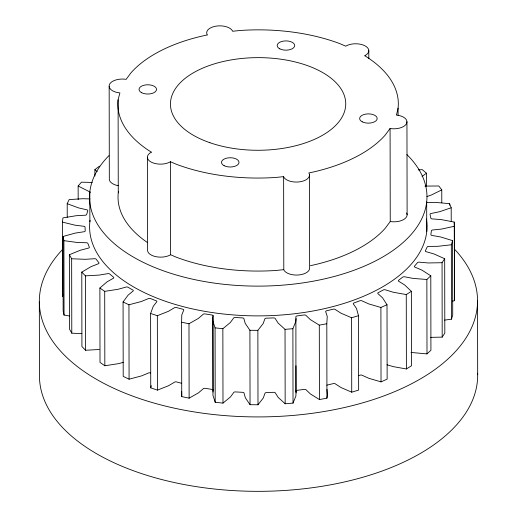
<?xml version="1.0" encoding="UTF-8"?>
<svg xmlns="http://www.w3.org/2000/svg" width="517" height="517" viewBox="0 0 517 517"><rect width="100%" height="100%" fill="white"/><g stroke="black" fill="none" stroke-linecap="round" stroke-linejoin="round"><path stroke-width="0.78" d="M181.706 391.479L181.732 396.61L189.119 398.168L198.547 392.804L203.091 388.887A1.667 0.879 -0.1 0 1 205.191 388.332L212.015 389.404A1.667 0.879 -0.1 0 1 213.191 390.477L212.907 395.066L215.195 402.278L222.989 403.111L230.459 396.946L233.606 392.661A1.667 0.879 -0.1 0 1 235.487 391.912L242.563 392.325A1.667 0.879 -0.1 0 1 244.089 393.275L245.355 397.812L250.047 404.688L257.996 404.772L263.269 398.006L264.917 393.495A1.667 0.879 -0.1 0 1 266.52 392.584L273.629 392.319A1.667 0.879 -0.1 0 1 275.445 393.107L278.224 397.45L285.164 403.771L293.023 403.105L295.924 395.951L295.898 316.953A1.667 0.879 -0.1 0 1 297.165 315.9L304.074 314.976A1.667 0.879 -0.1 0 1 306.129 315.577L310.329 319.59L319.299 325.148L326.809 323.752L327.242 316.443L325.794 311.919A1.667 0.879 -0.1 0 1 326.686 310.762L333.174 309.198A1.667 0.879 -0.1 0 1 335.397 309.599L340.89 313.147L351.599 317.768L358.514 315.687L356.478 308.455L353.525 304.145A1.667 0.879 -0.1 0 1 354.016 302.93L359.871 300.778A1.667 0.879 -0.1 0 1 362.197 300.959L368.802 303.931L380.9 307.466L387.007 304.765L382.561 297.844L378.192 293.882A1.667 0.879 -0.1 0 1 378.263 292.641L383.297 289.972A1.667 0.879 -0.1 0 1 385.65 289.934L393.159 292.228L406.265 294.567L411.364 291.329L404.643 284.945L399.008 281.461A1.667 0.879 -0.1 0 1 398.659 280.233L402.711 277.131A1.667 0.879 -0.1 0 1 405.018 276.873L413.18 278.424L426.868 279.484L430.797 275.826L422.027 270.178L415.3 267.283A1.667 0.879 -0.1 0 1 414.544 266.106L417.484 262.675A1.667 0.879 -0.1 0 1 419.662 262.203L428.225 262.959L442.061 262.707L444.685 258.739L434.144 254.015L426.551 251.798A1.667 0.879 -0.1 0 1 425.401 250.713L427.145 247.061A1.667 0.879 -0.1 0 1 429.123 246.389L437.809 246.325L451.341 244.78L452.588 240.625L440.613 236.973L432.386 235.513A1.667 0.879 -0.1 0 1 430.894 234.55L431.372 230.795A1.667 0.879 -0.1 0 1 433.097 229.949L441.621 229.063L454.417 226.265L454.243 222.064L441.221 219.602L432.632 218.943A1.667 0.879 -0.1 0 1 430.835 218.142L430.041 214.4A1.667 0.879 -0.1 0 1 431.449 213.405L439.547 211.731L451.199 207.769L449.603 203.653L435.954 202.457L427.275 202.619A1.667 0.879 -0.1 0 1 426.409 202.619M296.092 318.562L295.795 321.542L292.893 328.696L293.023 403.105M62.803 294.406L62.538 296.5L62.408 222.097L62.945 217.896L76.161 215.718L84.801 215.24A1.667 0.879 -0.1 0 0 86.662 214.477L87.774 210.755A1.667 0.879 -0.1 0 0 86.449 209.734L78.506 207.886L67.204 203.685L69.149 199.601L82.888 198.702L90.036 198.929M296.222 392.965L296.028 391.363A1.667 0.879 -0.1 0 1 297.294 390.309L304.203 389.385A1.667 0.879 -0.1 0 1 306.258 389.986L310.458 393.993L319.428 399.557L326.938 398.161L327.416 395.208L327.015 389.366M212.855 392.08L212.726 317.671L213.062 316.068A1.667 0.879 -0.1 0 0 211.886 314.995L205.062 313.922A1.667 0.879 -0.1 0 0 202.961 314.478L198.418 318.394L188.983 323.758L181.603 322.207L181.79 314.892L183.619 310.407A1.667 0.879 -0.1 0 0 182.824 309.237L176.478 307.531A1.667 0.879 -0.1 0 0 174.223 307.886L168.432 311.312L157.342 315.7L150.609 313.476L153.258 306.29L156.58 302.051A1.667 0.879 -0.1 0 0 156.192 300.823L150.525 298.548A1.667 0.879 -0.1 0 0 148.185 298.684L141.335 301.508L128.946 304.784L123.072 301.954L128.106 295.136L132.804 291.271A1.667 0.879 -0.1 0 0 132.843 290.024L128.035 287.258A1.667 0.879 -0.1 0 0 125.689 287.168L117.992 289.3L104.705 291.355L99.884 288.014L107.142 281.778L113.068 278.417A1.667 0.879 -0.1 0 0 113.52 277.196L109.733 274.016A1.667 0.879 -0.1 0 0 107.458 273.706L99.167 275.083L85.402 275.852L81.789 272.11L91.031 266.656L97.997 263.909A1.667 0.879 -0.1 0 0 98.857 262.746L96.207 259.256A1.667 0.879 -0.1 0 0 94.068 258.739L85.454 259.308L71.656 258.765L69.368 254.745L80.303 250.247L88.077 248.199A1.667 0.879 -0.1 0 0 89.318 247.139L87.89 243.455A1.667 0.879 -0.1 0 0 85.964 242.738L77.291 242.492L63.908 240.657L63.016 236.476L75.288 233.083L83.631 231.803A1.667 0.879 -0.1 0 0 85.208 230.873L85.046 227.112A1.667 0.879 -0.1 0 0 83.399 226.226L74.952 225.166L62.408 222.097M398.084 108.105L396.474 115.091L397.017 115.123A13.145 6.947 -0.1 0 1 406.549 123.544A13.145 6.947 -0.1 0 1 390.587 128.604L390.083 128.494L385.236 135.053A140.23 74.105 -0.1 0 1 310.29 172.672L308.843 172.924A13.145 6.947 -0.1 0 1 300.474 181.706A13.145 6.947 -0.1 0 1 283.872 177.305L283.633 176.64L276.278 177.409A140.23 74.105 -0.1 0 1 176.168 164.199L170.397 161.711L169.957 162.021A13.145 6.947 -0.1 0 1 151.371 162.189A13.145 6.947 -0.1 0 1 151.093 152.366L151.526 152.185L150.434 151.578A140.23 74.105 -0.1 0 1 118.096 99.807L119.905 92.931L116.616 92.362A13.255 7.005 -0.1 0 1 109.791 83.87A13.255 7.005 -0.1 0 1 124.862 79.166L126.122 79.385L130.943 72.858A140.23 74.105 -0.1 0 1 205.895 35.24L207.401 34.975L207.181 34.71A13.145 6.947 -0.1 0 1 216.235 26.115A13.145 6.947 -0.1 0 1 232.476 30.884L232.579 31.266L239.901 30.503A140.23 74.105 -0.1 0 1 340.018 43.712L345.783 46.2L346.222 45.89A13.145 6.947 -0.1 0 1 364.815 45.722A13.145 6.947 -0.1 0 1 365.086 55.545L364.653 55.726L365.745 56.334A140.23 74.105 -0.1 0 1 398.084 108.105L398.096 115.323M147.158 242.324A140.23 74.105 -0.1 0 1 118.264 192.815L118.664 191.29M181.545 383.265L176.607 381.94A1.667 0.879 -0.1 0 0 174.352 382.296L168.561 385.721L157.472 390.109L150.738 387.879L151.313 385.682M444.588 320.107L451.47 319.183L452.718 315.034L452.588 240.625M430.603 337.368L442.19 337.116L444.814 333.148L444.685 258.739M390.083 128.494L390.245 221.509L385.398 228.062A140.23 74.105 -0.1 0 1 310.452 265.68M78.17 199.614L78.145 186.01L81.434 182.178L92.265 182.443M257.996 404.772L257.867 330.363L263.14 323.597L264.788 319.086A1.667 0.879 -0.1 0 1 266.391 318.175L273.499 317.91A1.667 0.879 -0.1 0 1 275.315 318.698L278.094 323.041L285.035 329.361L292.893 328.696M411.002 352.452L426.997 353.893L430.926 350.235L430.797 275.826M418.253 169.919L422.221 169.621L426.447 173.176L422.053 176.497M94.882 176.051L94.876 169.647L99.406 166.19M212.726 317.671L212.771 320.656L215.066 327.868L222.859 328.702L230.33 322.537L233.477 318.252A1.667 0.879 -0.1 0 1 235.358 317.509L242.434 317.916A1.667 0.879 -0.1 0 1 243.959 318.866L245.226 323.403L249.911 330.279L250.047 404.688M170.397 161.711L170.558 254.719L170.119 255.03A13.145 6.947 -0.1 0 1 155.837 256.665A13.145 6.947 -0.1 0 1 147.545 250.325L147.384 157.31M387.039 364.795L393.288 366.637L406.394 368.97L411.493 365.739L411.364 291.329M424.974 186.094L438.81 185.984L441.77 189.881L431.643 194.877L426.952 196.55M358.533 375.723L360 375.187A1.667 0.879 -0.1 0 1 362.327 375.368L368.931 378.334L381.029 381.876L387.136 379.168L387.007 304.765M326.815 385.171L333.303 383.608A1.667 0.879 -0.1 0 1 335.533 384.008L341.026 387.556L351.728 392.177L358.649 390.096L358.514 315.687M452.381 301.224L454.553 300.674L454.417 226.265M123.233 362.43L118.122 363.709L104.835 365.765L100.014 362.423L99.884 288.014M123.072 301.954L123.201 376.363L129.076 379.194L141.464 375.917L148.314 373.087A1.667 0.879 -0.1 0 1 150.654 372.957M309.483 174.701L309.644 267.716A13.145 6.947 -0.1 0 1 298.968 274.947A13.145 6.947 -0.1 0 1 284.033 270.313L283.794 269.654L276.44 270.423A140.23 74.105 -0.1 0 1 176.329 257.214L170.558 254.719M99.296 349.492L85.531 350.261L81.919 346.519L81.789 272.11M249.911 330.279L257.867 330.363M81.835 333.646L71.785 333.174L69.498 329.155L69.368 254.745M63.016 236.476L63.145 310.885L64.037 315.06L69.368 315.965M118.315 185.642L116.777 185.377A13.255 7.005 -0.1 0 1 109.326 179.593L109.165 86.585M390.245 221.509L390.749 221.612A13.145 6.947 -0.1 0 0 406.608 212.959M90.436 192.227L78.145 186.01M94.876 169.647L97.183 171.676M454.553 300.674L454.243 222.064M477.546 300.351L477.676 374.76M451.199 207.769L451.218 221.373M451.341 244.78L451.47 319.183M449.603 203.653L449.603 205.255M442.061 262.707L442.19 337.116M441.77 189.881L441.796 202.683M426.868 279.484L426.997 353.893M426.68 201.96L426.732 231.719M426.447 173.176L426.473 185.978M406.944 121.741L407.112 214.749M406.265 294.567L406.394 368.97M380.9 307.466L381.029 381.876M368.802 50.595L368.815 58.615M351.599 317.768L351.728 392.177M326.809 323.752L326.938 398.161M319.299 325.148L319.428 399.557M295.983 365.758L296.028 391.363M285.035 329.361L285.164 403.771M283.633 176.64L283.794 269.654M222.859 328.702L222.989 403.111M215.066 327.868L215.195 402.278M213.062 315.616L213.191 390.477M188.983 323.758L189.119 398.168M181.603 322.207L181.732 396.61M157.342 315.7L157.472 390.109M150.609 313.476L150.738 387.879M128.946 304.784L129.076 379.194M118.096 99.807L118.264 192.815M104.705 291.355L104.835 365.765M89.822 191.969L89.874 221.735M85.402 275.852L85.531 350.261M71.656 258.765L71.785 333.174M67.204 203.685L67.229 217.282M63.908 240.657L64.037 315.06M39.324 301.922L39.454 376.331A219.111 115.789 -0.1 0 0 260.975 491.324A219.111 115.789 -0.1 0 0 477.643 373.229M406.873 154.577A168.716 89.157 -0.1 0 1 258.998 286.121A168.716 89.157 -0.1 0 1 108.938 155.643M426.428 219.04A168.716 89.157 -0.1 0 1 259.049 315.881A168.716 89.157 -0.1 0 1 90.068 220.248M454.637 249.343A219.111 115.789 -0.1 0 1 258.151 416.922A219.111 115.789 -0.1 0 1 62.492 249.562M209.908 142.705A87.644 46.317 -0.1 0 0 345.589 106.547A87.644 46.317 -0.1 0 0 218.775 62.609A87.644 46.317 -0.1 0 0 209.908 142.705M224.139 165.705A8.763 4.634 -0.1 0 0 238.744 163.495A8.763 4.634 -0.1 0 0 227.848 157.924A8.763 4.634 -0.1 0 0 224.139 165.705M141.671 92.73A8.763 4.634 -0.1 0 0 156.276 90.52A8.763 4.634 -0.1 0 0 145.38 84.95A8.763 4.634 -0.1 0 0 141.671 92.73M362.301 121.844A8.763 4.634 -0.1 0 0 376.906 119.634A8.763 4.634 -0.1 0 0 366.01 114.057A8.763 4.634 -0.1 0 0 362.301 121.844M279.833 48.869A8.763 4.634 -0.1 0 0 294.438 46.659A8.763 4.634 -0.1 0 0 283.542 41.082A8.763 4.634 -0.1 0 0 279.833 48.869"/></g></svg>
